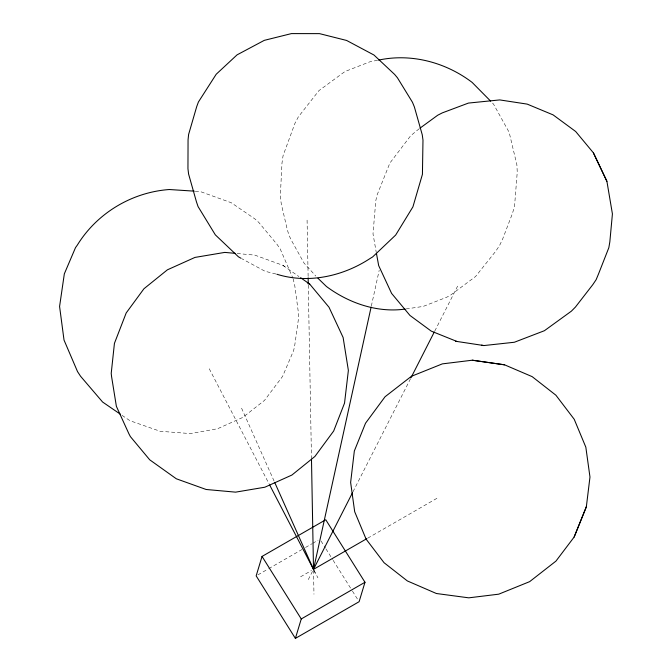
<?xml version="1.0" encoding="UTF-8"?>
<svg xmlns="http://www.w3.org/2000/svg" width="672" height="672" viewBox="0 0 672 672"><rect width="100%" height="100%" fill="white"/><g stroke="black" fill="none" stroke-linecap="round" stroke-linejoin="round"><path stroke-width="0.5" stroke-dasharray="3.36 2.52" d="M371.33 306.096L379.193 270.295M308.288 579.608L313.043 570.259M352.985 491.77L410.525 378.697M434.776 331.044L458.548 284.323M419.202 128.73L410.676 135.736L389.861 163.086L377.093 194.989L375.808 200.651L373.002 233.856L376.219 252.168M257.964 574.846L267.834 569.159M268.733 568.646L301.938 549.528M305.533 547.462L311.808 543.841M312.707 543.32L318.091 540.221M300.594 576.786L311.48 570.52M367.744 538.138L437.623 497.91M377.546 60.245L369.877 61.807L344.938 71.543L318.906 90.661L298.292 116.953L294.916 123.421L283.063 155.686L281.98 163.162L280.274 197.14L281.333 204.103L287.33 229.799L289.12 235.628L291.673 240.836L304.046 263.08L315.806 276.041M406.123 308.944L423.15 306.44L446.636 297.276L450.526 295.184L475.574 276.494L495.827 251.118L499.708 245.238L502.774 238.703L512.366 213.662L514.525 206.413L517.247 172.15L516.894 164.867L509.166 132.359L493.517 104.11L491.375 101.884M195.275 191.226L200.399 191.604L231.252 202.726L254.831 218.87L258.754 222.382L277.116 244.457L280.258 249.068L292.832 277.998M237.191 253.52L254.78 255.108L282.954 265.364L284.878 266.692M275.873 273.991L264.995 271.253L241.996 258.796M122.052 415.355L130.007 420.731L160.205 431.29L190.478 433.583L217.543 428.744L242.794 417.421L264.508 400.369L282.593 376.379L293.546 350.7L294.521 346.912L298.452 318.923L298.595 314.101L294.806 285.877L293.168 278.846M282.954 265.364L298.939 276.562M320.998 540.952L325.416 547.999M325.962 548.881L332.59 559.44M333.144 560.322L351.926 590.268M352.481 591.142L358 599.953M209.252 368.76L269.144 483.991M314.059 570.41L317.923 577.844M241.567 408.181L274.344 481.622M313.942 570.318L315.218 573.182M307.087 220.156L308.129 276.738M308.28 285.121L311.464 458.018M313.522 570.133L313.967 594.233"/><path stroke-width="1.01" d="M586.345 506.806L589.974 477.028L585.833 447.174L574.216 419.269L555.904 395.212L532.157 376.639L504.596 364.829L472.307 360.209L442.361 363.871L411.407 376.303L385.056 396.749L365.518 423.234L354.337 450.996L350.633 482.437L354.69 511.728L366.089 539.112L384.056 562.716L407.35 580.936L436.397 593.51L468.77 597.836L498.742 594.174L529.654 581.641L555.946 561.112L574.14 537.046L586.345 506.806L574.14 537.046M371.104 307.121L313.513 569.335L352.514 492.702M262.038 556.433L256.166 575.879L295.386 638.4L359.108 601.709L364.98 582.271L325.76 519.75L262.038 556.433L301.258 618.954L295.386 638.4M410.995 377.765L434.297 331.976M420.05 128.117L437.732 115.214L442.344 112.862L468.451 103.076L499.758 99.918L527.209 104.118L553.106 114.887L575.677 131.502L593.393 152.83L606.908 181.314L612.419 213.923L609.832 241.895L608.832 247.708L598.508 273.991L596.156 279.653L592.763 284.701L575.434 307.062L571.376 311.17L544.404 330.716L514.357 342.25L483.916 345.559L481.48 345.206M313.295 569.478L366.836 538.658M301.258 618.954L364.98 582.271M378.571 60.11C411.205 53.071 445.788 62.353 472.139 82.412L490.661 101.144M405.107 309.078C377.21 313.001 348.768 303.064 326.449 286.499L317.906 278.216M194.25 191.15L169.31 189.521C131.855 192.217 96.995 213.108 77.297 245.137L75.508 247.632L64.336 273.832L59.581 306.482L64.025 340.074L77.524 371.599L80.556 376.244L102.606 402.032L120.355 414.196M235.124 253.336L224.776 252.403L194.964 257.418L167.395 269.825L143.934 288.767L126.193 312.95L114.433 343.358L111.216 373.363L111.56 376.463L116.374 406.316L128.923 433.826L130.385 436.607L149.705 459.791L176.316 478.783L206.144 489.485L235.595 492.148L264.844 487.217L291.892 475.054L314.908 456.464L333.673 431.012L344.534 403.116L348.373 370.423L343.115 337.487L329.011 307.238L309.7 284.08L300.628 277.738M504.596 364.829L472.307 360.209M376.404 253.201L378.672 265.583L391.6 293.404L409.97 315.462L431.231 331.111L456.851 341.426M455.624 341.258L483.916 345.559M276.864 274.243C308.28 284.038 343.081 276.284 370.163 258.443L372.607 256.964L395.674 235.049L412.927 206.842L422.428 174.325L422.982 140.07L422.234 134.702L414.38 106.94L412.457 102.253L397.429 77.776L394.64 74.441L373.96 55.02L346.609 40.454L319.511 33.634L291.438 33.6L264.289 40.354L237.048 54.869L216.216 74.239L198.408 102.01L196.686 106.688L188.614 134.434L188.059 139.801L187.95 168.697L188.597 174.056L196.451 201.844L198.072 206.59L215.326 234.847L238.434 256.813L241.072 258.3M307.356 282.458L309.7 284.08M269.623 484.924L313.572 569.486M606.908 181.314L593.393 152.83M274.772 482.572L313.513 569.369M308.146 277.788L308.263 284.071M311.48 459.06L313.505 569.083"/></g></svg>
